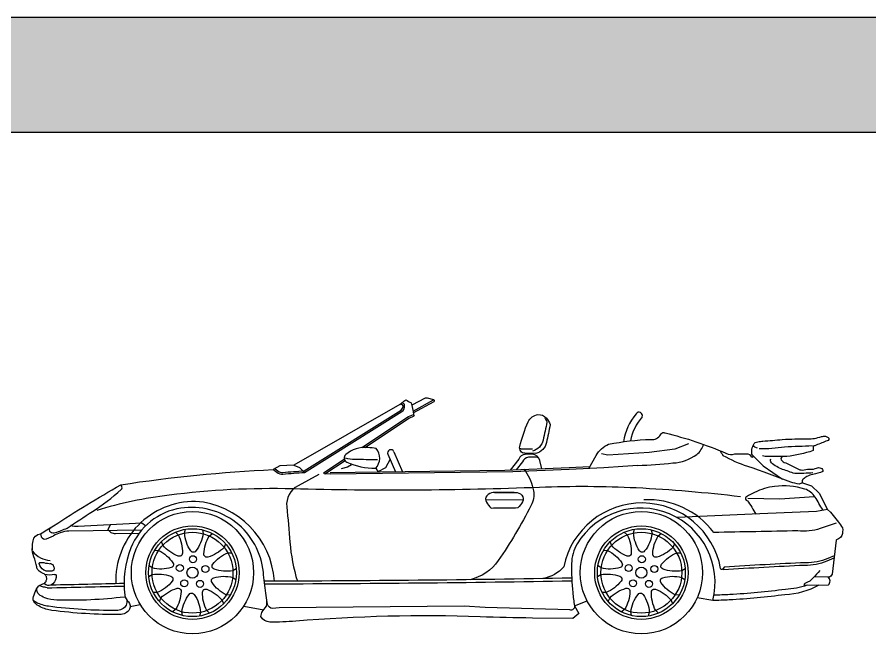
# Model space of a CAD drawing. Header units: millimetres. Extents: x 1343 to 64046, y 44602 to 77982.
# Drawn here: x 19159 to 23819, y 74613 to 77982 of the extents above; entities that cross this region are included whole.
import ezdxf

# ---------------------------------------------------------------- set-up
doc = ezdxf.new("R2010")
doc.units = ezdxf.units.MM
doc.set_wipeout_variables(frame=1)
doc.layers.add('www.cad-blocks.net', color=7, linetype='Continuous')

# ---------------------------------------------------------------- blocks, each defined once
blk = doc.blocks.new('A$C1354728C')
blk.add_wipeout([(4350.1, 267.3), (4297.6, 266.6), (4112.7, 214), (3808.3, 185.8), (3718.2, 182.4), (3632.5, 197.3), (3614.2, 165.6), (3579.9, 120.6), (3544.6, 87.4), (3505.8, 45), (3480.2, 36.3), (3434.1, 13.3), (3372.1, 2.5), (3324.6, 0.4), (3255.4, 6.9), (3175.4, 32.8), (3132.9, 61.6), (3081.8, 108.9), (3041.2, 153.5), (3031.6, 180.5), (2962.5, 152.9), (2986.3, 111), (2953.3, 84.9), (2732.2, 87), (2446.7, 93.5), (1942.6, 96.4), (1439.3, 69.7), (1297.9, 65.2), (1248.7, 95.4), (1253.8, 116.9), (1265.2, 132.5), (1154.8, 152.1), (1132, 134.5), (1103.8, 95), (1077.4, 66.8), (1050.1, 41.4), (1002.1, 21.6), (938.2, 6.6), (881.7, 0), (852.6, 0.9), (779.2, 16), (719, 35.7), (687.9, 58.3), (638, 109.1), (589.1, 160.8), (535.2, 149.8), (531.1, 135.6), (476.7, 106.5), (442.7, 106.3), (291.3, 110.8), (106.7, 128.7), (42.9, 148.3), (13.1, 170.5), (5.9, 204.4), (21.2, 243.2), (57.1, 273.1), (74.7, 287.3), (78.4, 304), (71.7, 320.9), (32.3, 348.1), (24.8, 366.1), (7.8, 421.2), (0, 474.1), (4.1, 508.1), (17.8, 534.3), (44.4, 547.2), (101.9, 580.3), (482.7, 814.8), (898.1, 867.4), (1315.8, 897.8), (1352.7, 917.7), (1428, 921.9), (2007.6, 1252.9), (2018.5, 1262.5), (2041.9, 1278), (2069.5, 1262.9), (2073.4, 1250), (2146.4, 1287.6), (2159, 1287.6), (2194.2, 1278.5), (2197.1, 1276), (2197.5, 1274.2), (2194.9, 1270.1), (2081.2, 1207.3), (2081.9, 1199), (2086.4, 1191.3), (2059.8, 1179.9), (1817.2, 1019), (1832.5, 1018.2), (1879.6, 1013.4), (1898.4, 961.3), (1876.1, 905.3), (1888.3, 886.6), (1930.6, 907.5), (1954.9, 952.6), (1942.5, 981.4), (1941, 988.5), (1952, 1005.2), (1959.2, 1006.6), (1975.8, 995.7), (2023.1, 885.8), (2582.3, 893.3), (2611.1, 894.4), (2658.3, 955.3), (2692.4, 980.7), (2668.7, 998.5), (2663.5, 1023.7), (2708.9, 1157.9), (2763, 1197.9), (2808.9, 1179.6), (2830.3, 1143.4), (2809.1, 1045.5), (2750.7, 985.4), (2747.3, 977.6), (2757.7, 971.3), (2772.9, 947.3), (2784, 901.1), (3045.3, 912.2), (3080.4, 975), (3148.8, 1036.2), (3230.7, 1050), (3299.5, 1203.1), (3314.8, 1211.2), (3323.2, 1209.2), (3333.3, 1192.7), (3332.3, 1186.5), (3268.1, 1054.7), (3409.9, 1067.5), (3432.4, 1088.6), (3450.1, 1100.5), (3790.1, 987.3), (3838.7, 983.4), (3901.2, 984.2), (3929.2, 966.1), (3935.5, 966.6), (3937.9, 967.3), (3939.3, 969.8), (3938.6, 972.6), (3932, 982.3), (3950.6, 1046.3), (4097.4, 1062.7), (4166.5, 1065.2), (4235.6, 1065.5), (4311.4, 1077.8), (4333.9, 1079.5), (4348, 1074), (4352.8, 1065.6), (4352.4, 1062.8), (4283.9, 1031), (4267.1, 1026.6), (4266, 1001.2), (4122.9, 969.8), (4104.7, 969.6), (4096, 967.2), (4091.6, 959.6), (4092.3, 950.9), (4185.8, 900.3), (4218.2, 896.6), (4256, 899.8), (4284.2, 905.9), (4308.1, 906.2), (4317.1, 898.4), (4319.6, 886.7), (4264.9, 871.9), (4232.7, 860.2), (4211.8, 845.9), (4206.1, 836), (4207.9, 824.7), (4256.8, 809.1), (4300.2, 769), (4344.3, 679.5), (4362.2, 665.9), (4426.8, 579.3), (4423.3, 538), (4405.4, 519.7), (4391.5, 511.4), (4369.8, 326.1), (4351.5, 308.9), (4358.7, 289.8)])
for p, q in [((2146.4, 1287.6), (2073.4, 1250)), ((2080.2, 1216.5), (2191.3, 1278.2)), ((2081.2, 1207.3), (2194.9, 1270.1)), ((2194.2, 1278.5), (2159, 1287.6)), ((2007.6, 1252.9), (1428, 921.9)), ((1799.9, 1018.1), (2055.6, 1187.6)), ((1817.2, 1019), (2060.5, 1180.3)), ((2055.6, 1187.6), (2081.9, 1199)), ((2059.1, 1179.6), (2086.4, 1191.3)), ((2081.9, 1198.4), (2086.4, 1191.3)), ((1942.5, 981.4), (1983.8, 885.3)), ((1975.8, 995.7), (2023.1, 885.8)), ((1591.8, 880.2), (1704.7, 955)), ((1598.7, 874.1), (1708.5, 947)), ((1955.7, 954.2), (1930.6, 907.5)), ((3938.6, 972.6), (3992.6, 918.7)), ((1352.7, 917.7), (1315.8, 897.8)), ((1428, 921.9), (1352.7, 917.7)), ((1428, 921.9), (1459.5, 909.8)), ((1459.5, 909.8), (1487.5, 882.5)), ((2582.3, 893.3), (1626.6, 880.5)), ((2624.9, 886.1), (1626.7, 872.7)), ((1930.6, 907.5), (1887.9, 886.4)), ((2933.7, 906.9), (2582.3, 893.3)), ((2934.1, 898.1), (2624.9, 886.1)), ((2695.8, 889), (2685.4, 897.8)), ((3045.3, 912.2), (2933.7, 906.9)), ((3122.4, 907), (2934.1, 898.1)), ((3225.9, 914.6), (3122.4, 907)), ((3225.9, 914.6), (3122.4, 907)), ((3309.1, 919.8), (3225.9, 914.6)), ((3309.1, 919.8), (3225.9, 914.6)), ((3992.6, 918.7), (4099.6, 846.2)), ((1595.8, 874.3), (1591.8, 880.2)), ((1626.7, 872.7), (1595.8, 874.3)), ((2682.6, 733.5), (2476.7, 730.7)), ((4348.8, 311.8), (4271.5, 310.7)), ((4350.1, 267.3), (4216.9, 265.5)), ((535.2, 149.8), (589.6, 161.1)), ((1154.8, 152.1), (1265.2, 132.5))]:
    blk.add_line(p, q)
for points in [[(1315.8, 897.8), (1321.8, 895.1), (1336.8, 883.3, 0.191106), (1369.3, 873.5, -0.005492), (1487.5, 882.5), (2019.1, 1215.4, 0.288037), (2034.4, 1247, 0.358703), (2018.5, 1262.5)], [(2018.5, 1262.5, -0.067122), (2041.9, 1278, -0.067122)], [(2041.9, 1278, -0.014965), (2069.5, 1262.9, -0.064763), (2081.9, 1198.4)], [(1325.5, 903.1), (1326.4, 902.7), (1342.2, 890.2, 0.191106), (1368.5, 882.3, -0.005389), (1484.7, 891.2), (2014.5, 1222.9, 0.288037), (2025.7, 1246, 0.358703), (2017.8, 1253.7)], [(2750.7, 985.4), (2691.7, 986.8, -0.480725), (2663.5, 1023.7, -0.040441), (2708.9, 1157.9, -0.269637), (2763, 1197.9, -0.24939), (2808.9, 1179.6, -0.0856), (2830.3, 1143.4, 0.002671), (2809.1, 1045.5, -0.289173), (2750.7, 985.4, -2.679436)], [(2799.9, 1181.2, -0.054673), (2812.2, 1157.1, 0.002671), (2791, 1059.2, -0.289173), (2732.6, 999.2)], [(3299.5, 1203.1, 0.139299), (3230.7, 1050, 0.066959)], [(3332.3, 1186.5, 0.134673), (3268.1, 1054.7, 0.134673)], [(3040.3, 903.1), (3080.4, 975, -0.150023), (3148.8, 1036.2, -0.040994), (3379.3, 1062.6, 0.306457), (3432.4, 1088.6, -0.293363), (3450.1, 1100.5)], [(3450.1, 1100.5, -0.000044), (3457.8, 1098.3, -0.042242), (3790.1, 987.3, 0.18419), (3838.7, 983.4), (3901.2, 984.2, -0.302591), (3929.2, 966.1)], [(3950.6, 1046.3, -0.06377), (3979.3, 1051.3, -0.109041), (3991.6, 1053.6, 0.022847), (4097.4, 1062.7, -0.016264), (4235.6, 1065.5, 0.086664), (4311.4, 1077.8, -0.129464), (4333.9, 1079.5, -0.092831), (4348, 1074, -0.763457), (4342.7, 1055.7, 0.008711), (4283.9, 1031, -0.078645), (4267.1, 1026.6, 0.00791), (4266, 1001.2, -0.052958), (4122.9, 969.8, -0.04858), (4104.7, 969.6, 0.587256), (4092.2, 951.1, 0.25554), (4116.4, 934.6), (4185.8, 900.3, 0.172621), (4218.2, 896.6, -0.066343), (4253.3, 899.8, 0.116748), (4284.2, 905.9, -0.209052), (4308.1, 906.2, -0.330926), (4319.6, 886.7, -0.03051), (4264.9, 871.9, 0.072469), (4232.7, 860.2, 0.054288), (4211.8, 845.9, 0.352121), (4207.9, 824.7, 0.028157), (4189.7, 817.3, 0.016011), (4144, 828.6, 0.016419), (3909.5, 914.7, -0.047031), (3775.2, 973.6)], [(3309.1, 919.8, 0.008222), (3499.9, 933.9, 0.14707), (3630.2, 980.9, 0.164181), (3668.1, 1035.4, 0.164181)], [(3932, 982.3, -0.243976), (3950.6, 1046.3, -1.11826)], [(3962, 1014.5, -0.068851), (3943.7, 1023.3, -0.239019), (3942.6, 1036.9, -4.90022)], [(4262.5, 1026.7, -0.000446), (4110.9, 1021, -0.045267), (3971.1, 1011, -0.149375)], [(1879.6, 1013.4, 0.002071), (1832.5, 1018.2, 0.205674), (1712.4, 980.1, 0.555944), (1718.9, 938.7, 0.116454), (1876.1, 905.3, 0.379203), (1879.6, 1013.4, -445.912288)], [(2784, 901.1), (2772.9, 947.3, 0.33699), (2731.2, 981.3, 0.024323), (2692.4, 980.7, 0.296223), (2658.3, 955.3), (2611.1, 894.4)], [(2732.5, 1008.8), (2673.4, 1010.2, -0.065853), (2665.7, 1011.4, -0.065853)], [(3775.2, 973.6, 0.0099), (3764.5, 989.5, -0.219665), (3762.5, 1000.3, -0.219665)], [(3929.2, 966.1, -0.144916), (3934.7, 966.6, 0.670696), (3938.6, 972.6, -0.000046), (3932, 982.3, -0.000046)], [(1885.9, 951.3, 0.001142), (1763, 952.4, -0.074416), (1711.5, 960.4, 2.761633)], [(2766.3, 962.1, 0.090396), (2750.7, 965.4, 0.024323), (2711.9, 964.8, 0.296223), (2677.8, 939.4), (2643.9, 895.7)], [(4104.7, 969.6, 0.000085), (4018.7, 969, -0.067586), (3990.1, 972.7, 0.139271)], [(4265.4, 879.7, -0.006428), (4166.4, 875.6, -0.000278), (4099.8, 899.2, -0.091918), (4038.4, 934.7, -0.379335), (4035.4, 956.5, -3.228799)], [(482.7, 814.8, -0.026686), (1315.8, 897.8, 1.312857)], [(2695.5, 888.9, -0.092084), (2738.1, 782.6, -0.184036), (2724.3, 700.7, -0.035048), (2546.2, 401.2, -0.185972), (2391.5, 296.2, 0.254577)], [(1566.1, 870.9), (1451.7, 809.9, 0.30535), (1390, 694, -0.006987), (1407.5, 501.1, 0.056003), (1448, 288.5, 0.056003)], [(101.9, 580.3, 0.657425), (98.9, 556.9, 0.215954), (125.6, 553.9, 0.021655), (190.4, 578.1, -0.006923), (327.8, 668.4, 0.043705), (484.8, 789, 0.351888), (487.9, 809.1, 0.099064), (482.7, 814.8, 0.099064)], [(115.9, 590.7, -0.014184), (482.7, 814.8, 0.244507)], [(3870.3, 749, 0.017315), (3300, 797.3, 0.021998), (2771, 800.3, -0.016159), (1423.4, 792.4, 0.038722), (747.4, 757.9, 0.042998), (351.8, 674.8, 0.265694)], [(4319.2, 677.7, 0.004968), (4277.2, 747.7, 0.183586), (4220.7, 791.3, 0.104408), (4056.1, 805.6, 0.084031), (3946.4, 772.9, 0.017126), (3902.3, 749.3, 0.748793), (3907.5, 728, -0.019143), (3953.4, 654.4, -1.711216)], [(2632.2, 773.4), (2518.9, 771.9, 0.216465), (2483.5, 755.2, 0.324394), (2480.8, 719.6, 0.06934), (2507.1, 687.6), (2639.8, 689.4)], [(2526, 772), (2639.3, 773.5, -0.216465), (2675.1, 757.8, -0.324394), (2678.8, 722.3, -0.06934), (2653.3, 689.6), (2520.7, 687.8)], [(1322.3, 288.1, 0.37479), (891.4, 724.2, 0.429368), (456.5, 275.6)], [(3760.9, 357.5, 0.825084), (2903.9, 366.5)], [(3723.2, 554.3, 0.249605), (3341.5, 732.6, 30.633801)], [(4297.6, 266.6, -0.11736), (4112.7, 214, -0.018079), (3808.3, 185.8, -0.009586), (3718.2, 182.4, 0.861899), (2977.2, 491.7, 0.13342), (2946.5, 384.2, 0.026719), (2952.9, 225.6, 0.018366), (2962.5, 152.9, -0.566166), (2937, 131.1), (2474.7, 144.1), (2358.8, 151.1), (1348.3, 141.8), (1311.8, 139.2, -0.337607), (1285.8, 161.5), (1280.5, 184.7), (1275.7, 222.4, -0.006983), (1262.5, 337, 0.428923), (811.5, 686.9, 0.266635), (538.3, 469.7, 0.126215), (505.4, 212.2, 0.178487), (524.8, 174.7, -0.348127), (531.1, 135.6, -0.293771), (476.7, 106.5)], [(4344.3, 679.5), (4362.2, 665.9), (4404.2, 611.2, -0.019156), (4426.8, 579.3, -0.127707), (4423.3, 538, -0.220682), (4405.4, 519.7, 0.084298), (4391.5, 511.4), (4369.8, 326.1)], [(476.7, 106.5, -0.036733), (106.7, 128.7, -0.082143), (42.9, 148.3, -0.090565), (13.1, 170.5, -0.275295), (5.9, 204.4, -0.025566), (21.2, 243.2, -0.22722), (57.1, 273.1, 0.219243), (74.7, 287.3, 0.119307), (78.4, 304, 0.18372), (71.7, 320.9, 0.104893), (55.2, 332.6, -0.093237), (32.3, 348.1, -0.199996), (24.8, 366.1, 0.032233), (7.8, 421.2, -0.109499), (0, 474.1, -0.023547), (4.1, 508.1, -0.328393), (44.4, 547.2, -0.016613), (115.9, 590.7, 3.916994)], [(596.6, 567), (200.1, 562.3, 0.109809), (152.7, 552.2, 0.038423), (115.9, 536.7)], [(618.6, 590.6), (599.1, 605.3), (250.4, 587.3, -0.078428), (210.3, 591.5, -0.078428)], [(425, 596.3), (414.6, 573.1, 0.701465), (415.6, 566.8, -0.017417), (428.7, 555, 0.144432), (454.2, 548.7), (583.4, 550.4)], [(929.1, 568.4), (933.3, 548, -0.134745), (892.9, 453.1, -0.216149), (883.7, 446.7, -0.020637), (878.9, 446.1, -0.020637), (874.1, 447.1, -0.216149), (865.4, 454, -0.134745), (831.8, 551.5), (837.4, 571.6)], [(3382, 568.4), (3386.2, 548, -0.134745), (3345.9, 453.1, -0.216149), (3336.7, 446.7, -0.020637), (3331.8, 446.1, -0.020637), (3327.1, 447.1, -0.216149), (3318.3, 454, -0.134745), (3284.7, 551.5), (3290.3, 571.6)], [(4393, 604.3), (4305.8, 575.8, -0.107453), (4182.8, 563.2, -0.000899), (3723.2, 554.3, -0.291421)], [(44.4, 547.2), (47.5, 531.1, 0.379586), (77.7, 519.9), (115.9, 536.7)], [(781.4, 555.5), (796.8, 541.5, -0.134745), (819.9, 441, -0.216149), (816.2, 430.5, -0.020637), (812.7, 427.1, -0.020637), (808.2, 425.1, -0.216149), (797.1, 425.6, -0.134745), (712.6, 484.7), (705.3, 504.2)], [(1056.1, 492), (1047.6, 473, -0.134745), (959.1, 419.9, -0.216149), (948, 420.2, -0.020637), (943.7, 422.5, -0.020637), (940.4, 426.1, -0.216149), (937.4, 436.9, -0.134745), (967.5, 535.5), (983.8, 548.4)], [(3234.3, 555.5), (3249.7, 541.5, -0.134745), (3272.9, 441, -0.216149), (3269.1, 430.5, -0.020637), (3265.6, 427.1, -0.020637), (3261.1, 425.1, -0.216149), (3250, 425.6, -0.134745), (3165.5, 484.7), (3158.3, 504.2)], [(3509, 492), (3500.5, 473, -0.134745), (3412, 419.9, -0.216149), (3400.9, 420.2, -0.020637), (3396.6, 422.5, -0.020637), (3393.3, 426.1, -0.216149), (3390.3, 436.9, -0.134745), (3420.4, 535.5), (3436.8, 548.4)], [(0.9, 451.9, 0.207157), (97.7, 401.4)], [(669.4, 458.3), (690.1, 456, -0.134745), (768, 388.3, -0.216149), (771.1, 377.6, -0.020637), (770.2, 372.8, -0.020637), (767.8, 368.6, -0.216149), (758.5, 362.4, -0.134745), (655.4, 360.6), (638.1, 372.1)], [(1114, 355.5), (1095.9, 345.2, -0.134745), (993.2, 354.2, -0.216149), (984.3, 361, -0.020637), (982.2, 365.4, -0.020637), (981.7, 370.2, -0.216149), (985.6, 380.7, -0.134745), (1067.9, 442.8), (1088.7, 443.6)], [(3122.4, 458.3), (3143, 456, -0.134745), (3220.9, 388.3, -0.216149), (3224, 377.6, -0.020637), (3223.2, 372.8, -0.020637), (3220.8, 368.6, -0.216149), (3211.5, 362.4, -0.134745), (3108.3, 360.6), (3091, 372.1)], [(3566.9, 355.5), (3548.9, 345.2, -0.134745), (3446.1, 354.2, -0.216149), (3437.2, 361, -0.020637), (3435.1, 365.4, -0.020637), (3434.6, 370.2, -0.216149), (3438.5, 380.7, -0.134745), (3520.9, 442.8), (3541.6, 443.6)], [(4381.6, 427), (4347.5, 412.5, -0.107453), (4226.1, 389.3, 0.004348), (3781.2, 365.1)], [(102.3, 383.9, -0.048199), (111.3, 378.8), (117.1, 364.5, -0.209877), (116.7, 348, -0.011296), (105.7, 343.3, 0.006684), (80.8, 343.2, -0.14391), (63.6, 347.9, -0.209103), (37.8, 385.3, -0.275599), (39.1, 388.9, -0.178052), (43.2, 390.3, 0.015443), (48.1, 390.4, -0.015443), (53.8, 390.4, -0.051716), (62.2, 389.4, 0.04357), (102.3, 383.9, -48.386878)], [(98.2, 384.1, 0.012068), (102.3, 383.9)], [(4380.1, 414), (4341.7, 397.7, -0.107453), (4220.2, 374.5, 0.004348), (3775.4, 350.2)], [(636.1, 313.8), (654.1, 324.1, -0.134745), (756.9, 315.1, -0.216149), (765.7, 308.3, -0.020637), (767.8, 303.9, -0.020637), (768.4, 299.1, -0.216149), (764.5, 288.6, -0.134745), (682.1, 226.5), (661.3, 225.7)], [(2903.9, 366.5, -0.161038), (2791.3, 302.1, 0.831215)], [(3089, 313.8), (3107, 324.1, -0.134745), (3209.8, 315.1, -0.216149), (3218.7, 308.3, -0.020637), (3220.8, 303.9, -0.020637), (3221.3, 299.1, -0.216149), (3217.4, 288.6, -0.134745), (3135, 226.5), (3114.3, 225.7)], [(3770.5, 351.8, -0.488841), (3760.9, 357.5, 0.898014)], [(4302.5, 346.5, -0.006422), (4267.5, 306.2, -0.129498), (4224.1, 277.4, 0.365146), (4216.9, 265.5, -1.155823)], [(120.5, 324.8, -0.094733), (68.5, 324, -0.094733)], [(130.8, 323.7, -0.023559), (130.1, 308.8, -0.227209), (101, 266)], [(120.5, 324.8, -0.066941), (130.8, 323.7, -0.066941)], [(1080.6, 211.1), (1059.9, 213.3, -0.134745), (982.1, 281, -0.216149), (978.9, 291.7, -0.020637), (979.8, 296.5, -0.020637), (982.2, 300.8, -0.216149), (991.5, 306.9, -0.134745), (1094.7, 308.8), (1112, 297.2)], [(2947.6, 304.8, -0.004146), (1267.7, 288, -0.004146)], [(2947.8, 289, -0.004142), (1269.5, 272.2, -0.004142)], [(3533.5, 211.1), (3512.9, 213.3, -0.134745), (3435, 281, -0.216149), (3431.9, 291.7, -0.020637), (3432.7, 296.5, -0.020637), (3435.1, 300.8, -0.216149), (3444.4, 306.9, -0.134745), (3547.6, 308.8), (3564.9, 297.2)], [(4369.8, 326.1, -0.211871), (4351.5, 308.9, -0.211871)], [(503.6, 201.4, -0.036733), (133.4, 184.8, -0.082143), (67.9, 197.6, -0.090565), (36, 216.6, -0.275295), (25.2, 249.6, -0.000718), (25.5, 250.7, -0.000718)], [(80.6, 252, -0.000471), (54.6, 257.4, -0.124456), (39.3, 264.9, -0.124456)], [(101, 266, -0.079745), (84.4, 265.3, -0.200367), (64.7, 276.3, -0.200367)], [(80.6, 252, 0.001039), (501.6, 261.6)], [(104.7, 268.3, 0.000979), (501.4, 277.4, 0.000979)], [(693.9, 177.3), (702.5, 196.3, -0.134745), (790.9, 249.4, -0.216149), (802.1, 249.1, -0.020637), (806.4, 246.8, -0.020637), (809.7, 243.2, -0.216149), (812.7, 232.4, -0.134745), (782.5, 133.8), (766.2, 120.9)], [(968.7, 113.8), (953.3, 127.8, -0.134745), (930.1, 228.3, -0.216149), (933.9, 238.9, -0.020637), (937.4, 242.2, -0.020637), (941.8, 244.2, -0.216149), (953, 243.8, -0.134745), (1037.5, 184.6), (1044.7, 165.1)], [(3146.9, 177.3), (3155.4, 196.3, -0.134745), (3243.9, 249.4, -0.216149), (3255, 249.1, -0.020637), (3259.3, 246.8, -0.020637), (3262.6, 243.2, -0.216149), (3265.6, 232.4, -0.134745), (3235.5, 133.8), (3219.1, 120.9)], [(3421.6, 113.8), (3406.2, 127.8, -0.134745), (3383, 228.3, -0.216149), (3386.8, 238.9, -0.020637), (3390.3, 242.2, -0.020637), (3394.8, 244.2, -0.216149), (3405.9, 243.8, -0.134745), (3490.4, 184.6), (3497.6, 165.1)], [(4233.6, 265.8, -0.07297), (4115.2, 243.1, -0.018079), (3810.8, 214.9, -0.009191), (3724.5, 211.6)], [(821, 100.9), (816.8, 121.3, -0.134745), (857.1, 216.3, -0.216149), (866.3, 222.6, -0.020637), (871.1, 223.2, -0.020637), (875.9, 222.2, -0.216149), (884.7, 215.3, -0.134745), (918.3, 117.8), (912.6, 97.7)], [(3273.9, 100.9), (3269.7, 121.3, -0.134745), (3310, 216.3, -0.216149), (3319.2, 222.6, -0.020637), (3324.1, 223.2, -0.020637), (3328.8, 222.2, -0.216149), (3337.6, 215.3, -0.134745), (3371.2, 117.8), (3365.6, 97.7)], [(458.3, 128.8, -0.036733), (88.3, 151.1, -0.082143), (24.6, 170.6, -0.053422), (6, 182.5, -0.053422)], [(515.7, 185, -0.138832), (512.8, 157.9, -0.293771), (458.3, 128.8)], [(2962.5, 152.9), (2986.3, 111), (2953.3, 84.9), (2732.2, 87, -0.00638), (2446.7, 93.5, 0.029483), (1439.3, 69.7, -0.025495), (1297.9, 65.2, -0.271475), (1248.7, 95.4), (1253.8, 116.9, 0.018149), (1278.9, 152.6, 0.095773), (1280.5, 184.7, 1.373766)]]:
    blk.add_lwpolyline(points, format="xyb")
for points in [[(2007.6, 1252.9), (2018.5, 1262.5)], [(3585.1, 1038.8), (3510.4, 1008.9), (3370.3, 990.8), (3144.8, 976), (3109.7, 983.7)], [(1743.2, 924.3), (1722, 910.3), (1686.7, 901.1)], [(1876.1, 905.3), (1890, 884)], [(4207.9, 824.7), (4256.8, 809.1), (4300.2, 769), (4344.3, 679.5), (4284.4, 668), (3975.7, 655.3), (3523.4, 636.3)], [(4272.2, 749.3), (4084.9, 736.9), (3909, 739.5)], [(3781.2, 365.1), (3770.5, 351.8)], [(3718.2, 182.4), (3632.5, 197.3)], [(2962.5, 152.9), (3031.6, 180.5)]]:
    blk.add_lwpolyline(points)
for centre, radius in [((875, 334.7), 334.1), ((3327.9, 334.7), 334.1), ((875, 334.7), 255.2), ((875, 334.7), 240.2), ((3327.9, 334.7), 255.2), ((3327.9, 334.7), 240.2), ((875, 334.7), 221.2), ((3327.9, 334.7), 221.2), ((877.6, 408.2), 19.2), ((3330.5, 408.2), 19.2), ((805.9, 359.8), 19.2), ((945.8, 354.9), 19.2), ((3258.8, 359.8), 19.2), ((3398.7, 354.9), 19.2), ((875, 334.7), 30.2), ((3327.9, 334.7), 30.2), ((829.7, 276.7), 19.2), ((916.2, 273.6), 19.2), ((3282.6, 276.7), 19.2), ((3369.1, 273.6), 19.2)]:
    blk.add_circle(centre, radius)
for centre, radius, start, end in [((2152.7, 1267.2), 21.3, 72.7356, 107.2187), ((2193.1, 1274.2), 4.43, 294.2121, 114.2121), ((3314.8, 1192.7), 18.5, 340.3857, 145.7925), ((1959.2, 988.5), 18.1, 23.264, 203.264), ((4327.5, 288.9), 31.2, 316.3739, 47.1744)]:
    blk.add_arc(centre, radius, start, end)
blk = doc.blocks.new('FORMAT')
at = {"layer": 'www.cad-blocks.net', "true_color": 0x546d8e}
h = blk.add_hatch(color=155, dxfattribs=at)
h.set_gradient(color1=(68, 68, 68), color2=(84, 109, 142), tint=1)
h.paths.add_polyline_path([(3580.5, 77982.4), (3580.5, 77353.6), (64045.9, 77353.6), (64045.9, 77982.4)])
at = {"layer": 'www.cad-blocks.net', "color": 155, "true_color": 0x546d8e}
for p, q in [((3580.5, 77982.4), (64045.9, 77982.4)), ((3580.5, 77353.6), (64045.9, 77353.6)), ((3580.5, 77353.6), (64045.9, 77353.6))]:
    blk.add_line(p, q, dxfattribs=at)

msp = doc.modelspace()

# ---------------------------------------------------------------- block references
msp.add_blockref('A$C1354728C', (19242.3, 74612.5))

# ---------------------------------------------------------------- next in the draw order: block references
at = {"layer": 'www.cad-blocks.net'}
msp.add_blockref('FORMAT', (0, 0), dxfattribs=at)

doc.saveas('drawing.dxf')
